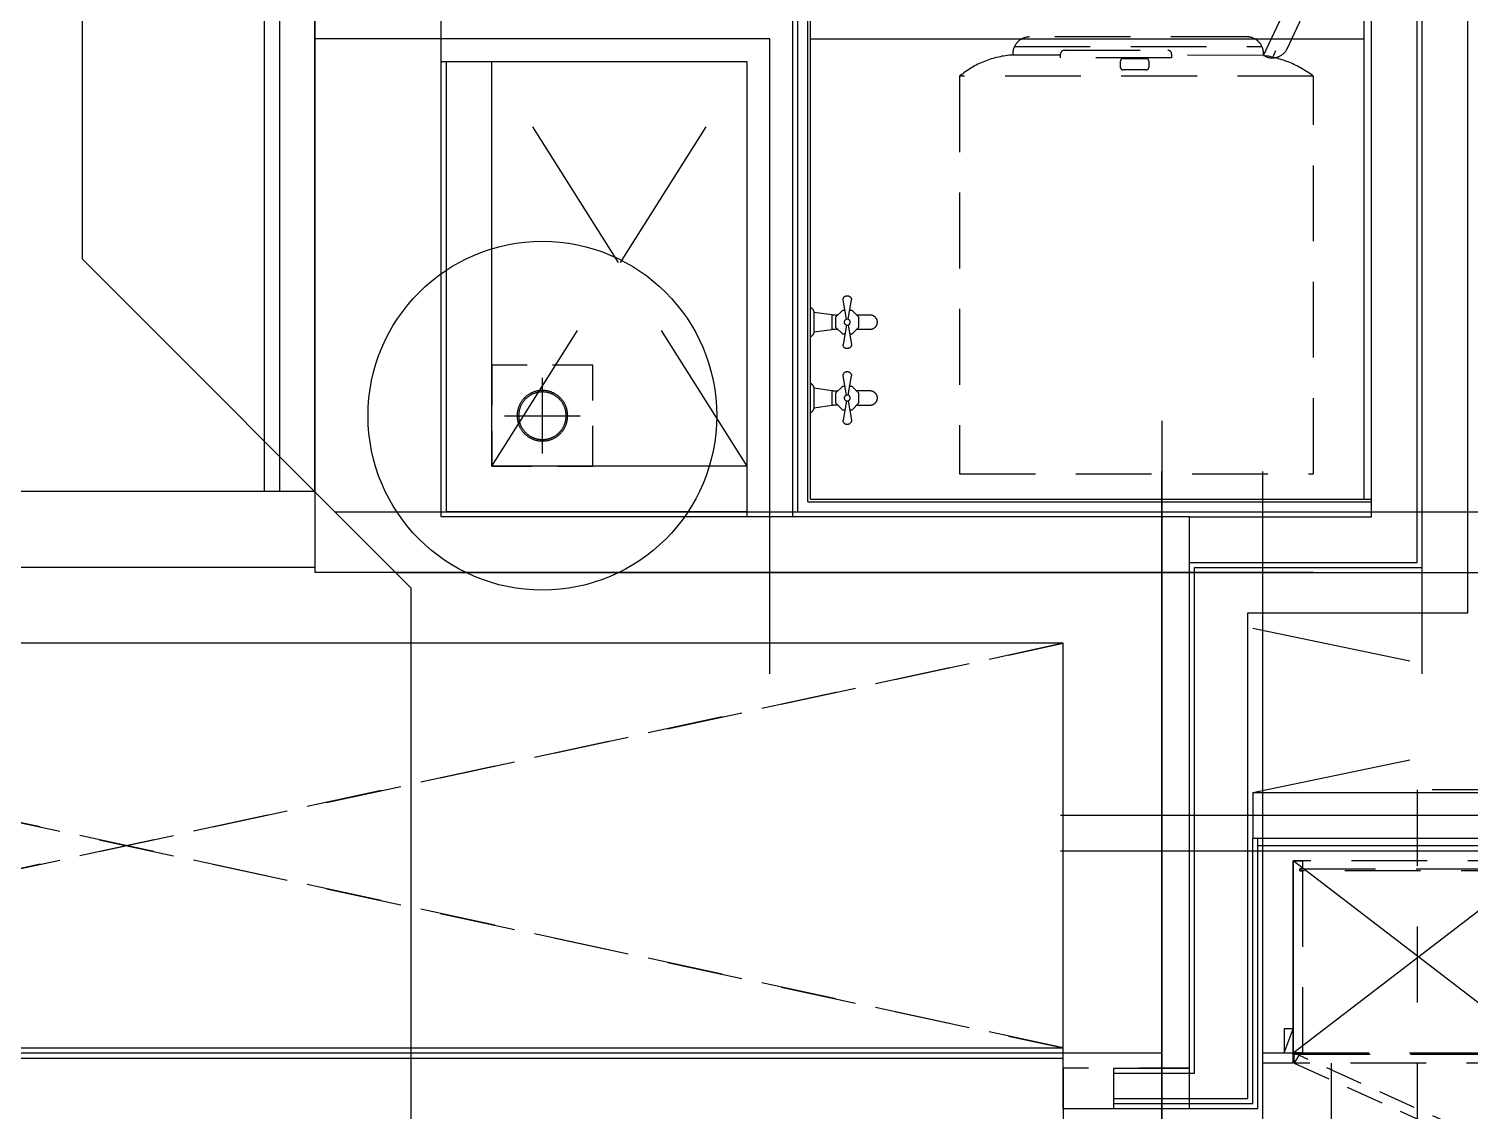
# Model space of a CAD drawing. Header units: millimetres. Extents: x 7294529 to 7346664, y 234399 to 276449.
# Drawn here: x 7332739 to 7335589, y 261174 to 263314 of the extents above; entities that cross this region are included whole.
import ezdxf
from ezdxf.xclip import XClip

# ---------------------------------------------------------------- set-up
doc = ezdxf.new("R2010")
doc.units = ezdxf.units.MM
doc.header["$LTSCALE"] = 100
doc.header["$XCLIPFRAME"] = 2
for name, pattern in [('C-303-R-TF_59C+59B+59C$0$CEN', [62, 60, -1, 0, -1]), ('C-303-R-TF_59C+59B+59C$0$HID', [2.3, 1.5, -0.8]), ('C-303-R-TF_59C+59B+59C$0$HID_1', [2.3, 1.5, -0.8]), ('C-303-R-TF_59C+59B+59C$0$HIDDEN', [2, 1, -1]), ('ST-DASH', [2.7, 1.5, -1.2]), ('U-59C-EX$0$CEN', [62, 60, -1, 0, -1]), ('U-59C-EX$0$CENTER2', [1.125, 0.75, -0.125, 0.125, -0.125]), ('U-59C-EX$0$H', [1.3, 0.8, -0.5]), ('U-59C-EX$0$HID', [2.3, 1.5, -0.8]), ('U-59C-EX$0$HIDDEN2', [4.7625, 3.175, -1.5875])]:
    doc.linetypes.add(name, pattern=pattern)
doc.layers.get('Defpoints').update_dxf_attribs({"color": 149})
for name, color, linetype in [('ARDM', 7, 'Continuous'), ('BP', 7, 'Continuous'), ('C-303-R-TF_59C+59B+59C$0$CEN', 1, 'C-303-R-TF_59C+59B+59C$0$CEN'), ('C-303-R-TF_59C+59B+59C$0$COL', 2, 'Continuous'), ('C-303-R-TF_59C+59B+59C$0$ETC', 6, 'Continuous'), ('C-303-R-TF_59C+59B+59C$0$OPEN', 1, 'C-303-R-TF_59C+59B+59C$0$HID'), ('C-303-R-TF_59C+59B+59C$0$S-구조선', 4, 'Continuous'), ('U-59C-EX$0$CEN', 1, 'U-59C-EX$0$CEN'), ('U-59C-EX$0$CON', 2, 'Continuous'), ('U-59C-EX$0$ELE', 6, 'Continuous'), ('U-59C-EX$0$ETC', 6, 'Continuous'), ('U-59C-EX$0$F-FUR', 6, 'Continuous'), ('U-59C-EX$0$FIN', 5, 'Continuous'), ('U-59C-EX$0$FUR_미설치가구', 8, 'U-59C-EX$0$HID'), ('U-59C-EX$0$INSUL_line', 8, 'Continuous'), ('U-59C-EX$0$OPEN', 1, 'U-59C-EX$0$HIDDEN2'), ('U-59C-EX$0$STXS', 8, 'Continuous'), ('U-59C-EX$0$TILE', 251, 'Continuous'), ('U-59C-EX$0$WAL', 3, 'Continuous'), ('결로방지', 4, 'ST-DASH'), ('기단부-석재', 6, 'Continuous')]:
    doc.layers.add(name, color=color, linetype=linetype)
for name, color, linetype, plot in [('CUT-LINE', 105, 'Continuous', False), ('U-59C-EX$0$MC', 152, 'Continuous', False), ('체크', 2, 'Continuous', False)]:
    doc.layers.add(name, color=color, linetype=linetype, plot=plot)

# ---------------------------------------------------------------- blocks, each defined once
blk = doc.blocks.new('U-59C-EX$0$U-59B-TF-EX$0$FUR_발코니_수전')
at = {"layer": 'U-59C-EX$0$STXS'}
for p, q in [((0, 0), (-29.2, 0)), ((0, 0), (-29.2, 0)), ((29.2, 0), (0, 0)), ((29.2, 0), (0, 0)), ((-19.9, -7), (0, -7)), ((-19.9, -7), (0, -7)), ((-14.3, -42.9), (-19.3, -7)), ((-14.3, -42.9), (-19.3, -7)), ((0, -7), (19.9, -7)), ((0, -7), (19.9, -7)), ((19.3, -7), (14.3, -42.9)), ((19.3, -7), (14.3, -42.9)), ((-23.1, -63.4), (-9.6, -49.8)), ((-23.1, -63.4), (-9.6, -49.8)), ((0, -42.9), (-14.3, -42.9)), ((0, -42.9), (-14.3, -42.9)), ((-9.6, -49.8), (9.6, -49.8)), ((-9.6, -49.8), (9.6, -49.8)), ((14.3, -42.9), (0, -42.9)), ((14.3, -42.9), (0, -42.9)), ((9.6, -49.8), (23.1, -63.4)), ((9.6, -49.8), (23.1, -63.4)), ((-5.8, -71.3), (-44, -64.6)), ((-5.8, -71.3), (-44, -64.6)), ((-5.8, -74.6), (-44, -81.3)), ((-5.8, -74.6), (-44, -81.3)), ((-23.1, -68.2), (-23.1, -63.4)), ((-23.1, -68.2), (-23.1, -63.4)), ((-23.1, -82.5), (-23.1, -77.6)), ((-23.1, -82.5), (-23.1, -77.6)), ((-9.6, -96), (-23.1, -82.5)), ((-9.6, -96), (-23.1, -82.5)), ((5.8, -71.3), (44, -64.6)), ((5.8, -71.3), (44, -64.6)), ((5.8, -74.6), (44, -81.3)), ((5.8, -74.6), (44, -81.3)), ((23.1, -82.5), (9.6, -96)), ((23.1, -82.5), (9.6, -96)), ((23.1, -63.4), (23.1, -68.2)), ((23.1, -63.4), (23.1, -68.2)), ((23.1, -77.6), (23.1, -82.5)), ((23.1, -77.6), (23.1, -82.5)), ((-14.7, -90.9), (-14.7, -117.3)), ((-14.7, -90.9), (-14.7, -117.3)), ((9.6, -96), (-9.6, -96)), ((9.6, -96), (-9.6, -96)), ((14.7, -117.3), (14.7, -90.9)), ((14.7, -117.3), (14.7, -90.9))]:
    blk.add_line(p, q, dxfattribs=at)
blk.add_circle((0, -72.9), 5.91, dxfattribs=at)
blk.add_circle((0, -72.9), 5.91, dxfattribs=at)
for centre, radius, start, end in [((-17.5, 6), 13.2, 207.1852, 259.412), ((-17.5, 6), 13.2, 207.1852, 259.412), ((17.5, 6), 13.2, 280.588, 332.8148), ((17.5, 6), 13.2, 280.588, 332.8148), ((-41.6, -49.9), 28.1, 351.511, 14.308), ((-41.6, -49.9), 28.1, 351.511, 14.308), ((41.6, -49.9), 28.1, 165.692, 188.489), ((41.6, -49.9), 28.1, 165.692, 188.489), ((-44, -72.9), 8.37, 90, 270), ((-44, -72.9), 8.37, 90, 270), ((44, -72.9), 8.37, 270, 90), ((44, -72.9), 8.37, 270, 90), ((0, -117.3), 14.7, 180, 0), ((0, -117.3), 14.7, 180, 0)]:
    blk.add_arc(centre, radius, start, end, dxfattribs=at)
blk = doc.blocks.new('U-59C-EX$0$A$C53a73fd6')
at = {"layer": 'U-59C-EX$0$F-FUR'}
for p, q in [((-20, 1435), (380, 1435)), ((-20, 0), (380, 0))]:
    blk.add_line(p, q, dxfattribs=at)
at = {"layer": 'U-59C-EX$0$F-FUR', "ltscale": 25}
for points in [[(300, 1435), (300, 1435), (0, 1435), (0, 1435)], [(300, 0), (300, 0), (0, 0), (0, 0)]]:
    blk.add_lwpolyline(points, close=True, dxfattribs=at)
at = {"layer": 'U-59C-EX$0$FUR_미설치가구', "color": 1, "linetype": 'U-59C-EX$0$HID'}
for p, q in [((0, 1453), (48, 1435)), ((60, 0), (0, -18))]:
    blk.add_line(p, q, dxfattribs=at)
at = {"layer": 'U-59C-EX$0$FUR_미설치가구', "linetype": 'U-59C-EX$0$CENTER2', "ltscale": 10}
for p, q in [((0, 1435), (380, 940, 0)), ((0, 940, 0), (380, 1435)), ((0, 0), (380, 940, 0)), ((0, 940, 0), (380, 0))]:
    blk.add_line(p, q, dxfattribs=at)
at = {"layer": 'U-59C-EX$0$FUR_미설치가구', "color": 6}
for points in [[(0, 1435), (-20, 1435), (-20, 1495), (0, 1495)], [(-2, 1433), (-2, 942), (-20, 942), (-20, 1433)], [(364, 1422), (360, 1422), (360, 1417), (0, 1417), (0, 1435), (380, 1435), (380, 1417), (364, 1417)], [(364, 1422), (364, 953), (360, 953), (360, 1422)], [(364, 953), (360, 953), (360, 958), (0, 958), (0, 940), (380, 940), (380, 958), (364, 958)], [(-2, 938), (-2, 472.3), (-20, 472.3), (-20, 938)], [(364, 927), (360, 927), (360, 922), (0, 922), (0, 940), (380, 940), (380, 922), (364, 922)], [(364, 13), (364, 927), (360, 927), (360, 13)], [(-2, 2), (-2, 468.3), (-20, 468.3), (-20, 2)], [(364, 13), (360, 13), (360, 18), (0, 18), (0, 0), (380, 0), (380, 18), (364, 18)], [(0, -170), (-20, -170), (-20, 0), (0, 0)]]:
    blk.add_lwpolyline(points, close=True, dxfattribs=at)
at = {"layer": 'U-59C-EX$0$FUR_미설치가구', "color": 1, "linetype": 'U-59C-EX$0$HID', "ltscale": 0.5}
for points in [[(-4.4, 1424), (-20, 1433), (-219, 995.1), (-202.4, 986.1)], [(-4.4, 929), (-20, 938), (-218, 525.3), (-202.4, 516.3)], [(-4.4, 11), (-20, 2), (-218, 415.2), (-202.4, 424.2)]]:
    blk.add_lwpolyline(points, close=True, dxfattribs=at)
at = {"layer": 'U-59C-EX$0$FUR_미설치가구', "color": 1, "linetype": 'U-59C-EX$0$HID'}
for points in [[(0, 1453), (0, 1435), (48, 1435), (48, 1453)], [(60, 0), (0, 0), (0, -18), (60, -18)]]:
    blk.add_lwpolyline(points, close=True, dxfattribs=at)
at = {"layer": 'U-59C-EX$0$FUR_미설치가구', "linetype": 'U-59C-EX$0$HID'}
for points in [[(380, 1435), (0, 1435), (0, 940), (380, 940)], [(380, 0), (0, 0), (0, 940), (380, 940)]]:
    blk.add_lwpolyline(points, close=True, dxfattribs=at)
at = {"layer": 'U-59C-EX$0$FUR_미설치가구', "color": 1, "linetype": 'U-59C-EX$0$HID', "ltscale": 0.5}
for centre, start, end in [((-22.7, 1330.6, 0), 242.4517, 270.3935), ((-22.7, 860.9, 0), 242.4517, 270.3935), ((-22.7, 79.6, 0), 89.6065, 117.5483)]:
    blk.add_arc(centre, 388.6, start, end, dxfattribs=at)
blk = doc.blocks.new('U-59C-EX$0$세탁기')
at = {"layer": 'U-59C-EX$0$FUR_미설치가구', "color": 252, "linetype": 'U-59C-EX$0$HID'}
for p, q in [((765.6, 1178.1), (805.6, 1263.5)), ((819.5, 1253.6), (618.7, 822.6)), ((601.2, 827.3), (678.3, 991.8))]:
    blk.add_line(p, q, dxfattribs=at)
at = {"layer": 'U-59C-EX$0$FUR_미설치가구', "linetype": 'U-59C-EX$0$HID'}
for p, q in [((568.2, 864.1), (138.4, 863.9)), ((199.8, 828), (105.4, 828.2)), ((108.5, 845), (598, 845.2)), ((601.2, 827.3), (419.5, 827.7)), ((0, 786.1), (0, 0)), ((700, 786.1), (0, 786.1)), ((700, 0), (700, 786.1)), ((0, 0), (700, 0))]:
    blk.add_line(p, q, dxfattribs=at)
at = {"layer": 'U-59C-EX$0$FUR_미설치가구', "color": 252, "linetype": 'U-59C-EX$0$HID'}
blk.add_lwpolyline([(601.2, 827.3), (604.6, 825.7, 0.414214), (648.5, 841.6), (824, 1218.5, 0.414214), (808.1, 1262.4), (805.6, 1263.5)], format="xyb", dxfattribs=at)
blk.add_lwpolyline([(680.5, 990.8), (673.9, 993.9), (760.8, 1180.3), (767.4, 1177.2, -0.414214), (771.1, 1167), (690.7, 994.5, -0.414214)], format="xyb", close=True, dxfattribs=at)
at = {"layer": 'U-59C-EX$0$FUR_미설치가구', "linetype": 'U-59C-EX$0$HID'}
blk.add_lwpolyline([(601.2, 827.3), (601.2, 831.1, 0.414214), (568.2, 864.1), (138.4, 863.9, 0.414214), (105.4, 830.9), (105.4, 828.2)], format="xyb", dxfattribs=at)
for points in [[(419.5, 830), (419.5, 822.8), (199.8, 822.8), (199.8, 830, -0.414214), (207.5, 837.7), (411.8, 837.7, -0.414214)], [(369.3, 821.3, -0.414214), (374.3, 816.3), (374.3, 803.8, -0.414214), (369.3, 798.8), (323.3, 798.8, -0.414214), (318.3, 803.8), (318.3, 816.3, -0.414214), (323.3, 821.3)]]:
    blk.add_lwpolyline(points, format="xyb", close=True, dxfattribs=at)
for centre, radius, start, end in [((115.8, 649.2), 179.3, 93.3196, 130.2283), ((574, 622.9), 206.1, 52.3352, 82.4363)]:
    blk.add_arc(centre, radius, start, end, dxfattribs=at)
blk = doc.blocks.new('U-59C-EX$0$D100-우수')
at = {"layer": 'Defpoints', "linetype": 'U-59C-EX$0$H'}
blk.add_lwpolyline([(200, 0), (0, 0), (0, 200), (200, 200)], close=True, dxfattribs=at)
at = {"layer": 'U-59C-EX$0$ETC', "color": 1}
for p, q in [((100, 175), (100, 25)), ((25, 100), (175, 100))]:
    blk.add_line(p, q, dxfattribs=at)
at = {"layer": 'U-59C-EX$0$ETC', "color": 4}
blk.add_circle((100, 100), 50, dxfattribs=at)
at = {"layer": 'U-59C-EX$0$ETC', "color": 8}
blk.add_circle((100, 100), 47, dxfattribs=at)
blk = doc.blocks.new('U-59C-EX')
at = {"layer": 'U-59C-EX$0$TILE'}
h = blk.add_hatch(dxfattribs=at)
h.set_pattern_fill('_USER', color=256, scale=600, double=1, pattern_type=0)
h.set_pattern_definition([(360, (2485, -1515), (0, 600), []), (90, (2485, -1515), (-600, 4e-14), [])])
h.paths.add_polyline_path([(1885, -1465), (3085, -1465), (3085, -190), (2995, -190), (2995, 95), (1885, 95)])
at = {"layer": 'U-59C-EX$0$CEN'}
for p, q in [((4055, 2175), (4055, -1985)), ((3855, 1675), (13960, 1675)), ((5110, 775), (5110, 1675)), ((3855, 775), (5110, 775)), ((3575, 200), (3575, -1985)), ((-200, 0), (4255, 0)), ((3855, -515), (6395, -515))]:
    blk.add_line(p, q, dxfattribs=at)
at = {"layer": 'U-59C-EX$0$CON'}
for p, q in [((4165, 1425), (5465, 1425)), ((4165, -55), (4165, 1425)), ((2995, 195), (2995, 95)), ((2995, 95), (3075, 95)), ((3075, 95), (3075, -55)), ((3075, -55), (4165, -55))]:
    blk.add_line(p, q, dxfattribs=at)
at = {"layer": 'U-59C-EX$0$ELE'}
blk.add_line((5110, 695), (5110, -400), dxfattribs=at)
at = {"layer": 'U-59C-EX$0$FIN'}
for p, q in [((4200, 695), (4200, -415)), ((4200, 695), (5190, 695)), ((2995, 95), (2995, -190)), ((3005, 95), (3005, -180)), ((2995, -190), (3530, -190)), ((3005, -180), (3530, -180)), ((3515, -190), (3515, -1845)), ((4200, -400), (6305, -400))]:
    blk.add_line(p, q, dxfattribs=at)
at = {"layer": 'U-59C-EX$0$INSUL_line'}
for p, q in [((4175, 1415), (5065, 1415)), ((4175, 820), (4175, 1415)), ((4265, 1325), (5065, 1325)), ((4265, 820), (4265, 1325)), ((4175, 720), (4175, -415)), ((4175, 720), (5165, 720)), ((4195, 700), (5185, 700)), ((4195, 700), (4195, -415)), ((3015, 95), (3015, -170)), ((3065, 95), (3065, -65)), ((3065, -65), (4065, -65)), ((4065, -65), (4065, -515)), ((3015, -170), (3975, -170)), ((3975, -170), (3975, -605)), ((4065, -515), (6195, -515)), ((3975, -605), (6285, -605))]:
    blk.add_line(p, q, dxfattribs=at)
at = {"layer": 'U-59C-EX$0$MC'}
for p, q in [((4175, 2175), (4175, -1985)), ((3505, 200), (3505, -1985)), ((-200, -200), (4255, -200))]:
    blk.add_line(p, q, dxfattribs=at)
at = {"layer": 'U-59C-EX$0$OPEN'}
for p, q in [((4265, 1325), (5065, 820)), ((4265, 820), (5065, 1325)), ((3620, -180), (3945, -1740)), ((3945, -180), (3620, -1740))]:
    blk.add_line(p, q, dxfattribs=at)
at = {"layer": 'U-59C-EX$0$WAL'}
for p, q in [((5065, 820), (5065, 1425)), ((4165, 820), (5065, 820)), ((4165, 730), (5155, 730)), ((4075, -55), (4075, -505)), ((4165, -55), (4165, -415)), ((3530, -180), (3530, -1830)), ((3620, -180), (3530, -180)), ((3620, -180), (3620, -1740)), ((4165, -415), (6185, -415)), ((4075, -505), (6185, -505))]:
    blk.add_line(p, q, dxfattribs=at)
at = {"layer": 'U-59C-EX$0$FUR_미설치가구', "rotation": 270}
blk.add_blockref('U-59C-EX$0$세탁기', (4250, 400), dxfattribs=at)
at = {"layer": 'U-59C-EX$0$FUR_미설치가구'}
blk.add_blockref('U-59C-EX$0$A$C53a73fd6', (3105, -1695), dxfattribs=at)
at = {"layer": 'U-59C-EX$0$STXS', "xscale": -1, "rotation": 90}
blk.add_blockref('U-59C-EX$0$D100-우수', (4465, 1325), dxfattribs=at)
at = {"layer": 'U-59C-EX$0$STXS', "extrusion": (0, 0, -1), "zscale": -1}
for p in [(-4400, 695), (-4550, 695)]:
    blk.add_blockref('U-59C-EX$0$U-59B-TF-EX$0$FUR_발코니_수전', p, dxfattribs=at)
blk = doc.blocks.new('C-303-R-TF_59C+59B+59C$0$S-구조선')
at = {"layer": 'C-303-R-TF_59C+59B+59C$0$S-구조선', "linetype": 'C-303-R-TF_59C+59B+59C$0$HID_1'}
for p, q in [((-6505, 8410), (-2800, 7610)), ((-2800, 8410), (-6505, 7610))]:
    blk.add_line(p, q, dxfattribs=at)
blk.add_lwpolyline([(-6505, 8410), (-2800, 8410), (-2800, 7610), (-6505, 7610)], close=True, dxfattribs=at)
at = {"layer": 'C-303-R-TF_59C+59B+59C$0$S-구조선', "color": 3, "linetype": 'C-303-R-TF_59C+59B+59C$0$HIDDEN'}
blk.add_lwpolyline([(-6755, 7570), (-6505, 7570), (-6505, 6290), (-6755, 6290)], close=True, dxfattribs=at)
blk = doc.blocks.new('C-303-R-TF_59C+59B+59C', base_point=(0, 0))
at = {"layer": 'C-303-R-TF_59C+59B+59C$0$CEN'}
for p, q in [((-4620, 5475), (-4620, 5315)), ((-4620, 5325), (-7345, 5325)), ((-2645, 5315), (-4620, 5315)), ((-6995, 4365), (-2945, 4365))]:
    blk.add_line(p, q, dxfattribs=at)
blk.add_lwpolyline([(-2945, 5615), (-2945, 1125)], dxfattribs=at)
at = {"layer": 'C-303-R-TF_59C+59B+59C$0$COL'}
for p, q in [((-4620, 5475), (-7145, 5475)), ((-3140, 5175), (-6840, 5175))]:
    blk.add_line(p, q, dxfattribs=at)
for points in [[(-4620, 6725), (-4620, 5475)], [(-3140, 4255), (-3140, 5175)]]:
    blk.add_lwpolyline(points, dxfattribs=at)
at = {"layer": 'C-303-R-TF_59C+59B+59C$0$ETC'}
for p, q in [((-6845, 4375), (-3140, 4375)), ((-6845, 4355), (-3140, 4355))]:
    blk.add_line(p, q, dxfattribs=at)
at = {"layer": 'C-303-R-TF_59C+59B+59C$0$OPEN'}
for p, q in [((-3140, 4375), (-6845, 5175)), ((-6845, 4375), (-3140, 5175))]:
    blk.add_line(p, q, dxfattribs=at)
at = {"layer": 'C-303-R-TF_59C+59B+59C$0$S-구조선', "xscale": -1}
blk.add_blockref('C-303-R-TF_59C+59B+59C$0$S-구조선', (-9645, -3235), dxfattribs=at)
blk = doc.blocks.new('A$C32535b17')
at = {"layer": '체크'}
blk.add_circle((27900, 17815), 344.9, dxfattribs=at)
blk = doc.blocks.new('기단부-303-TF')
at = {"layer": '기단부-석재'}
for points in [[(5025, 4660), (4925, 4660), (4925, 3410)], [(5025, 4630), (4955, 4630), (4955, 3410)]]:
    blk.add_lwpolyline(points, dxfattribs=at)

msp = doc.modelspace()

# ---------------------------------------------------------------- block references
at = {"layer": 'BP'}
ref = msp.add_blockref('U-59C-EX', (7334979.4, 258184.4), dxfattribs=dict(at, rotation=90))
XClip(ref).set_block_clipping_path([(13960.0000000001, 2135.0000000009), (4675.0000000018, 2135), (4024.9999999999, 1484.9999999981), (0, 1484.9999999991), (0, -7184.9999999991), (13960.0000000001, -7184.9999999991)])

# ---------------------------------------------------------------- next in the draw order: linework, layer by layer
at = {"layer": 'CUT-LINE'}
msp.add_lwpolyline([(7332844.4, 272144.4), (7332844.4, 262859.4), (7333494.4, 262209.4), (7333494.4, 258184.4), (7342164.4, 258184.4), (7342164.4, 272144.4)], close=True, dxfattribs=at)
at = {"layer": '결로방지'}
msp.add_lwpolyline([(7335934.4, 262129.4), (7335934.4, 261809.4), (7335484.4, 261809.4), (7335484.4, 258624.4), (7340964.4, 258624.4), (7340964.4, 267379.4), (7339514.4, 267379.4), (7339514.4, 267709.4)], dxfattribs=at)

# ---------------------------------------------------------------- next in the draw order: block references
at = {"layer": 'ARDM'}
msp.add_blockref('A$C32535b17', (7305854.4, 244734.4), dxfattribs=at)
at = {"layer": 'BP'}
msp.add_blockref('C-303-R-TF_59C+59B+59C', (7337924.4, 256924.4), dxfattribs=at)
at = {"layer": '기단부-석재'}
msp.add_blockref('기단부-303-TF', (7328279.4, 258989.4), dxfattribs=at)

doc.saveas('drawing.dxf')
